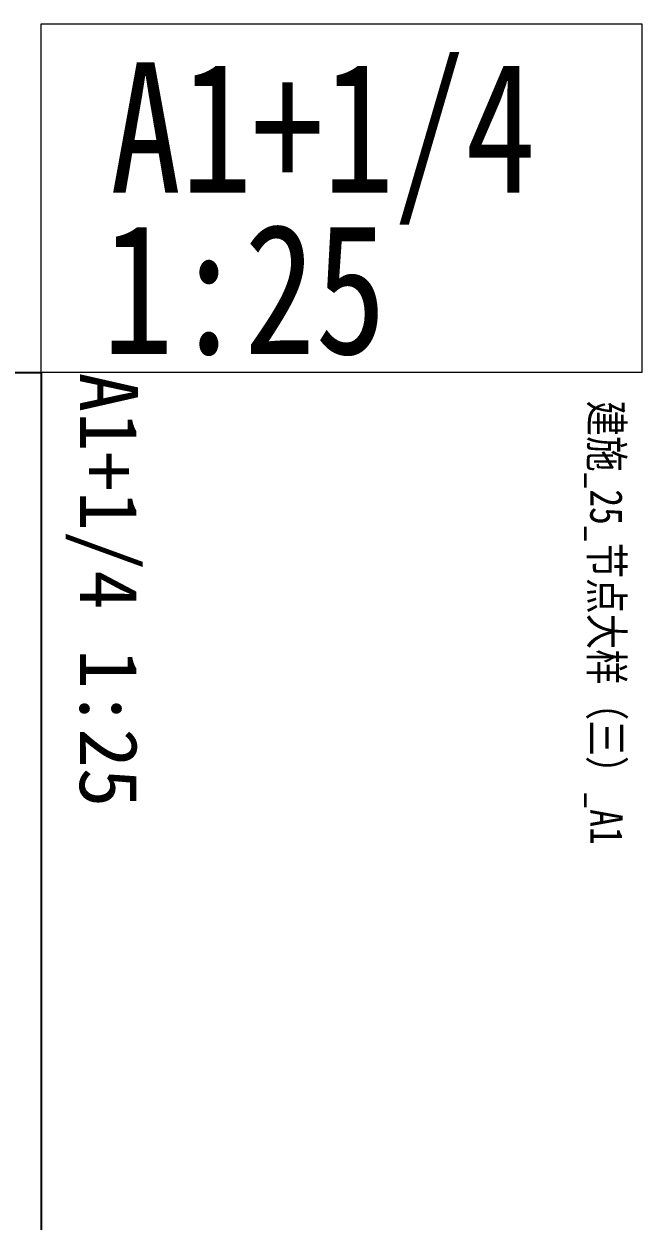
# Model space of a CAD drawing. Extents: x -1712635 to -854203, y -534641 to -21985.
# Drawn here: x -992298 to -984414, y -153835 to -138382 of the extents above; entities that cross this region are included whole.
import ezdxf

# ---------------------------------------------------------------- set-up
doc = ezdxf.new("R2010")
doc.units = 0
doc.header["$LTSCALE"] = 1000
doc.layers.get('0').update_dxf_attribs({"linetype": 'CONTINUOUS'})
doc.layers.add('yichutu', color=7, linetype='CONTINUOUS')
doc.layers.add('导图字', color=7, linetype='CONTINUOUS')
doc.layers.add('图框', color=9, linetype='CONTINUOUS', lineweight=18)
doc.styles.add('_TCH_LABEL', font='simhei.ttf')
doc.styles.add('黑体', font='simhei.ttf')

# ---------------------------------------------------------------- blocks, each defined once
blk = doc.blocks.new('GFDDDDRG')
at = {"layer": '图框'}
blk.add_lwpolyline([(923310, -107437), (923310, -159999), (893610, -159999), (893610, -107437)], close=True, dxfattribs=at)
blk.add_lwpolyline([(923310, -107437), (923310, -159999), (893610, -159999), (893610, -107437)], close=True, dxfattribs=at)
blk = doc.blocks.new('yct-1051-594-26275-14850-25-1002.0')
at = {"layer": 'yichutu', "color": 7}
blk.add_lwpolyline([(0, 0), (0, 14850), (26275, 14850), (26275, 0)], close=True, dxfattribs=at)
at = {"layer": 'yichutu', "color": 7, "style": '_TCH_LABEL'}
blk.add_text('A1+1/4 1:25', height=750, dxfattribs=at).set_placement((0, 15350))

msp = doc.modelspace()

# ---------------------------------------------------------------- linework, layer by layer
at = {"layer": '图框', "color": 2}
msp.add_lwpolyline([(-984326.51, -142882.49), (-992076.51, -142882.49), (-992076.51, -138382.49), (-984326.51, -138382.49)], close=True, dxfattribs=at)

# ---------------------------------------------------------------- block references
at = {"xscale": 0.5, "yscale": 0.5, "zscale": 0.5}
msp.add_blockref('GFDDDDRG', (-1453731.4, -89164.01), dxfattribs=at)
at = {"layer": 'yichutu', "rotation": 270}
msp.add_blockref('yct-1051-594-26275-14850-25-1002.0', (-1006926.51, -142882.49), dxfattribs=at)

# ---------------------------------------------------------------- texts
at = {"layer": '图框', "color": 2, "style": '黑体', "width": 0.8}
for s, p in [('A1+1/4', (-991186.12, -140561.8)), ('1:25', (-991285.72, -142643.32))]:
    msp.add_text(s, height=1682.363, dxfattribs=at).set_placement(p)
at = {"layer": '导图字', "color": 1, "style": '黑体', "width": 0.8}
msp.add_text('建施_25_节点大样（三）_A1', height=420.5907, rotation=270, dxfattribs=at).set_placement((-984992.37, -143243.28))

doc.saveas('drawing.dxf')
